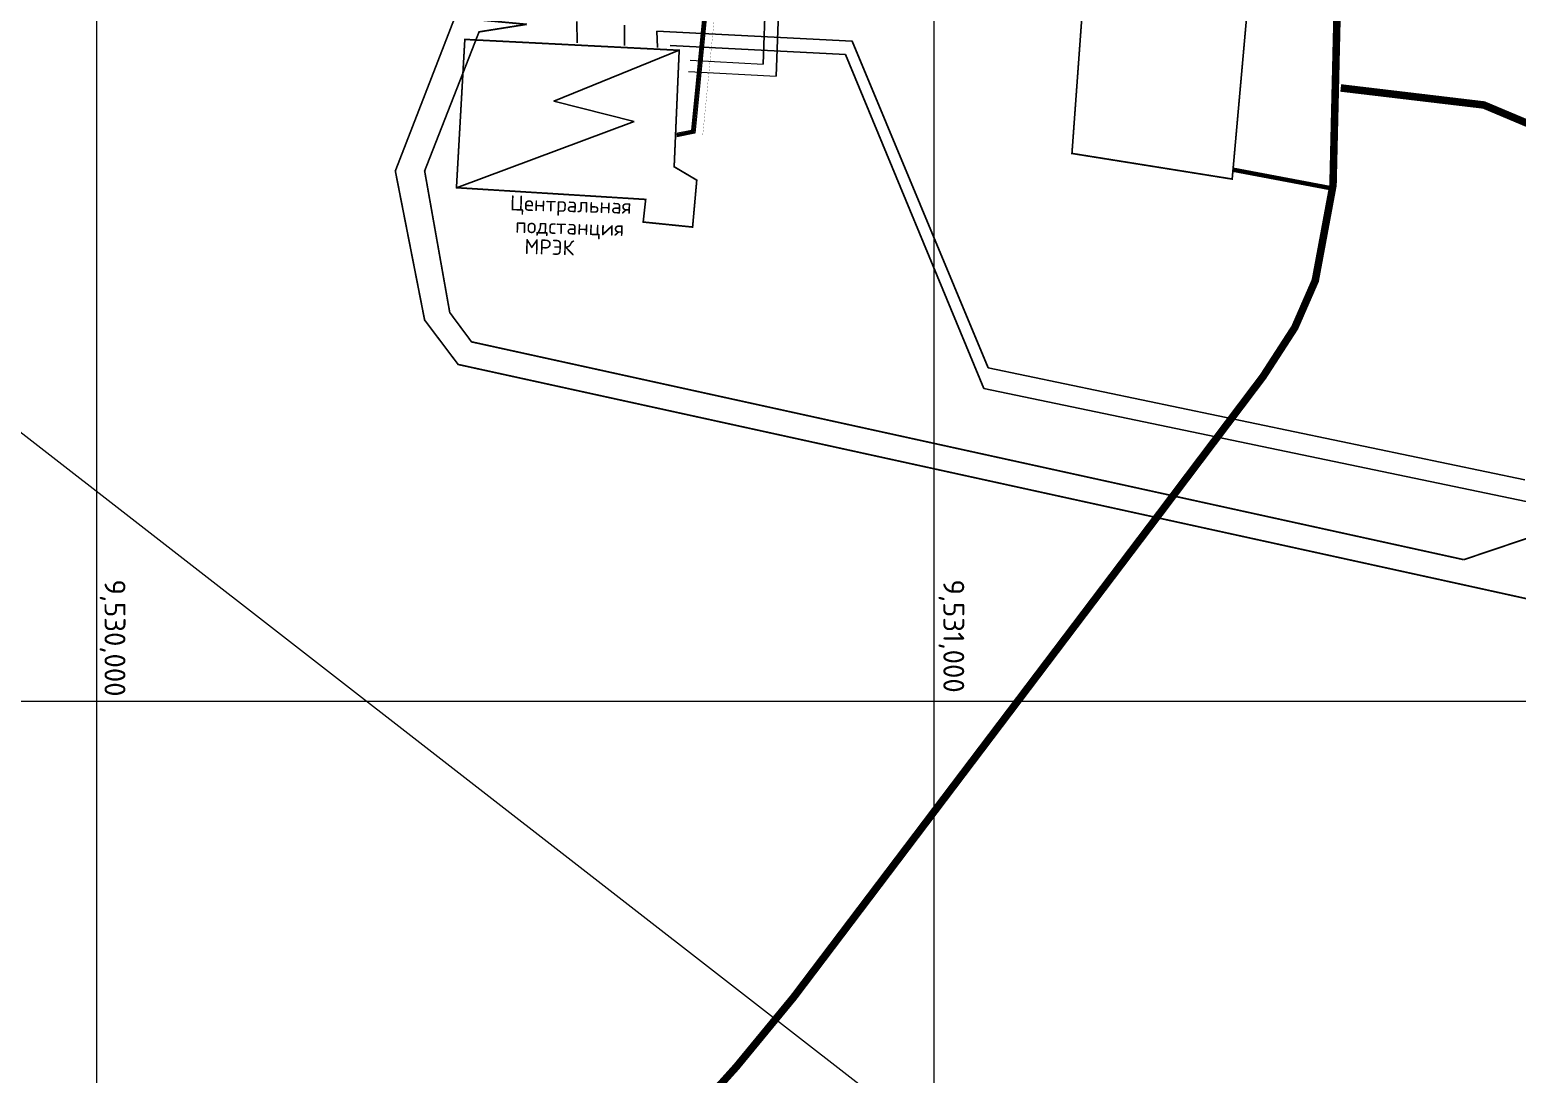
# Model space of a CAD drawing. Header units: millimetres. Extents: x 519 to 9564855, y -810 to 5021775.
# Drawn here: x 9529920 to 9531697, y 4993555 to 4994802 of the extents above; entities that cross this region are included whole.
import ezdxf

# ---------------------------------------------------------------- set-up
doc = ezdxf.new("R2010")
doc.units = ezdxf.units.MM
doc.header["$LTSCALE"] = 2
doc.header["$MEASUREMENT"] = 0
for name, color, linetype in [('COMPOUND', 3, 'Continuous'), ('GRID_PULKOVO', 7, 'Continuous'), ('PPLINE_WAT', 7, 'WTR_LINE'), ('ROAD_ASF', 9, 'Continuous'), ('ROAD_GROUND', 9, 'Continuous')]:
    doc.layers.add(name, color=color, linetype=linetype)
for name, color, linetype, lineweight in [('Electro N', 1, 'Continuous', 25), ('Электро', 1, 'Continuous', 30), ('Электроснаб', 1, 'Continuous', 18), ('Электроснабжене', 1, 'Continuous', 18)]:
    doc.layers.add(name, color=color, linetype=linetype, lineweight=lineweight)
doc.styles.add('92051501$0$STANDARD', font='simplex.shx')
doc.styles.add('Elect', font='isocpeur.ttf')
doc.styles.get("Standard").update_dxf_attribs({"font": 'isocpeur.ttf', "width": 0.5})
doc.linetypes.add('WTR_LINE', pattern='A,0.5,-0.2,["W",92051501$0$STANDARD,S=0.1,R=0,X=-0.1,Y=-0.05],-0.05', length=0.75)

msp = doc.modelspace()

# ---------------------------------------------------------------- linework, layer by layer
at = {"layer": 'COMPOUND', "lineweight": 0, "const_width": 2}
msp.add_lwpolyline([(9531069.75877, 4995183.0714), (9531468.08463, 4995168.88719), (9531464.81371, 4994889.557), (9531380.58373, 4994894.38929), (9531356.40378, 4994623.29719), (9531165.05523, 4994653.87612), (9531183.55327, 4994908.47889), (9531040.70622, 4994913.90725), (9531067.33619, 4995184.93137)], dxfattribs=at)
at = {"layer": 'Electro N', "linetype": 'Continuous', "ltscale": 0.25, "flags": 128}
for points in [[(9530810.28165, 4995158.87768), (9530796.1453, 4994760.59436)], [(9530826.88078, 4995157.5005), (9530811.78833, 4994746.10097)]]:
    msp.add_lwpolyline(points, dxfattribs=at)
at = {"layer": 'GRID_PULKOVO', "lineweight": 0}
for p, q in [((9530000, 5010000), (9530000, 4992000)), ((9531000, 5010000), (9531000, 4992000)), ((9519000, 4994000), (9533000, 4994000))]:
    msp.add_line(p, q, dxfattribs=at)
at = {"layer": 'PPLINE_WAT', "color": 5, "lineweight": 0, "ltscale": 20}
msp.add_lwpolyline([(9529188.66917, 4994881.52913), (9531307.88634, 4993234.57187)], dxfattribs=at)
at = {"layer": 'ROAD_ASF', "lineweight": 0}
for p, q in [((9531486.05, 4994732.06), (9531656.87, 4994711.73)), ((9531656.87, 4994711.73), (9531811.4, 4994646.72))]:
    msp.add_line(p, q, dxfattribs=at)
for points in [[(9532388.69187, 4997955.55213), (9531626.88229, 4996244.31022), (9531549.7596, 4996063.84356), (9531536.24992, 4996022.32843), (9531523.7975, 4995960.59094), (9531514.7978, 4995904.23349), (9531491.23558, 4995619.48997), (9531488.93664, 4995219.58967), (9531487.73686, 4995109.40983), (9531486.9367, 4994917.47179), (9531479.82397, 4994615.73152), (9531458.51016, 4994501.18241), (9531433.83969, 4994444.7054), (9531395.85622, 4994386.01285), (9531268.42539, 4994217.23957)], [(9531268.42995, 4994217.24562), (9530834.94589, 4993644.73458), (9530766.38121, 4993561.53474), (9530041.27284, 4992758.37651), (9530008.28613, 4992804.90514), (9528908.58224, 4994695.78378), (9528819.11855, 4994842.39651), (9528736.69858, 4994944.77601), (9528615.0826, 4995050.42121), (9528457.64292, 4995128.49621), (9528298.2867, 4995168.93136), (9526231.21481, 4995381.48735)], [(9531263.64645, 4994220.86751), (9530830.237, 4993648.455), (9530761.837, 4993565.455), (9530041.837, 4992767.955), (9530013.337, 4992808.155), (9528913.737, 4994698.855), (9528824.037, 4994845.855), (9528741.037, 4994948.955), (9528618.437, 4995055.455), (9528459.737, 4995134.155), (9528299.337, 4995174.855), (9526231.837, 4995387.455)], [(9531032.88465, 4995168.29135), (9530766.637, 4995184.655), (9530754.937, 4995126.655), (9530710.837, 4994681.455), (9530692.537, 4994677.655)], [(9531035.29324, 4995165.09413), (9530769.86495, 4995180.42832), (9530758.89772, 4995126.06088), (9530714.52781, 4994678.13607), (9530693.35025, 4994673.73855)], [(9531481.73531, 4995109.0489), (9531480.937, 4994917.555), (9531473.837, 4994616.355), (9531473.42761, 4994614.1548)], [(9531473.44275, 4994614.23617), (9531357.437, 4994636.355)], [(9531472.69357, 4994610.30696), (9531356.68782, 4994632.42579)], [(9531472.7121, 4994610.30934), (9531452.737, 4994502.955), (9531428.537, 4994447.555), (9531390.937, 4994389.455), (9531263.637, 4994220.855)]]:
    msp.add_lwpolyline(points, dxfattribs=at)
for points, const_width in [([(9531035.40859, 4995167.0908), (9530768.24763, 4995182.52509), (9530756.91736, 4995126.35794), (9530712.68241, 4994679.79554), (9530692.94363, 4994675.69677)], 3), ([(9531486.05, 4994732.06), (9531656.87, 4994711.73), (9531811.4, 4994646.72), (9531978.04, 4994572.89), (9532147.25, 4994496.52), (9532398.04, 4994385.25), (9532520.46, 4994322.33), (9532660.99, 4994249.6), (9532810.43, 4994174.68), (9532963.64, 4994095.92), (9533099.9, 4994026.53), (9533235.32, 4993957.32), (9533396.07, 4993875.25), (9533586.94, 4993777.54)], 9), ([(9531473.06816, 4994612.27156), (9531357.06241, 4994634.3904)], 4)]:
    msp.add_lwpolyline(points, dxfattribs=dict(at, const_width=const_width))
at = {"layer": 'ROAD_GROUND', "color": 8, "lineweight": 0, "const_width": 9}
for points in [[(9532385.95118, 4997956.77222), (9531624.12364, 4996245.48913), (9531546.9483, 4996064.89928), (9531533.34346, 4996023.09171), (9531520.84466, 4995961.12427), (9531511.8174, 4995904.59425), (9531488.23629, 4995619.62248), (9531485.93674, 4995219.61463), (9531484.73689, 4995109.42234), (9531483.93685, 4994917.5134), (9531476.83048, 4994616.04326), (9531455.62358, 4994502.06871), (9531431.18835, 4994446.1302), (9531393.39661, 4994387.73393), (9531266.03119, 4994219.04729)], [(9531266.0382, 4994219.05657), (9530832.59145, 4993646.59479), (9530764.10911, 4993563.49487), (9530041.55492, 4992763.16576), (9530010.81156, 4992806.53007), (9528911.14311, 4994697.34643), (9528821.57777, 4994844.12576), (9528738.86779, 4994946.86551), (9528616.7598, 4995052.93811), (9528458.68996, 4995131.32561), (9528298.81185, 4995171.89318), (9526231.52379, 4995384.4714)]]:
    msp.add_lwpolyline(points, dxfattribs=at)
at = {"layer": 'Электро'}
for p, q in [((9530573.81914, 4994811.1866), (9530574.10194, 4994785.92439)), ((9530630.64067, 4994806.82084), (9530630.54971, 4994782.70214)), ((9530670.08887, 4994780.44509), (9530669.37227, 4994799.87815)), ((9530669.37227, 4994799.87815), (9530902.73, 4994787.79)), ((9531064.94, 4994397.81), (9530902.73, 4994787.79)), ((9530546.18156, 4994716.35667), (9530696, 4994777)), ((9530642.29144, 4994692.08063), (9530546.18156, 4994716.35667)), ((9530430, 4994613), (9530642.29144, 4994692.08063)), ((9531064.94, 4994397.81), (9531705.86, 4994264.25)), ((9531059.83986, 4994373.33576), (9531707.33594, 4994238.40538))]:
    msp.add_line(p, q, dxfattribs=at)
at = {"layer": 'Электро', "linetype": 'ByBlock', "ltscale": 50}
for p, q in [((9530685.29204, 4994782.8534), (9530894.58985, 4994772.01157)), ((9530894.58985, 4994772.01157), (9531059.83986, 4994373.33576))]:
    msp.add_line(p, q, dxfattribs=at)
at = {"layer": 'Электроснаб', "color": 1, "lineweight": 0}
for p, q in [((9530573.81914, 4994811.1866), (9530574.10194, 4994785.92439)), ((9530630.64067, 4994806.82084), (9530630.54971, 4994782.70214)), ((9530670.08887, 4994780.44509), (9530669.37227, 4994799.87815)), ((9530669.37227, 4994799.87815), (9530902.73, 4994787.79)), ((9531064.94, 4994397.81), (9530902.73, 4994787.79)), ((9530546.18156, 4994716.35667), (9530696, 4994777)), ((9530642.29144, 4994692.08063), (9530546.18156, 4994716.35667)), ((9530430, 4994613), (9530642.29144, 4994692.08063)), ((9531064.94, 4994397.81), (9531705.86, 4994264.25))]:
    msp.add_line(p, q, dxfattribs=at)
at = {"layer": 'Электроснабжене', "color": 1, "lineweight": 0}
for p, q in [((9530573.81914, 4994811.1866), (9530574.10194, 4994785.92439)), ((9530630.64067, 4994806.82084), (9530630.54971, 4994782.70214)), ((9530670.08887, 4994780.44509), (9530669.37227, 4994799.87815)), ((9530669.37227, 4994799.87815), (9530902.73, 4994787.79)), ((9531064.94, 4994397.81), (9530902.73, 4994787.79)), ((9530546.18156, 4994716.35667), (9530696, 4994777)), ((9530642.29144, 4994692.08063), (9530546.18156, 4994716.35667)), ((9530430, 4994613), (9530642.29144, 4994692.08063)), ((9531064.94, 4994397.81), (9531705.86, 4994264.25))]:
    msp.add_line(p, q, dxfattribs=at)
at = {"layer": 'Электроснабжене', "linetype": 'ByBlock', "lineweight": 0, "ltscale": 50}
for p, q in [((9530709.19376, 4994765.09853), (9530796.1453, 4994760.59436)), ((9530707.13942, 4994751.52188), (9530811.78833, 4994746.10097))]:
    msp.add_line(p, q, dxfattribs=at)
at = {"layer": 'Электроснабжене', "lineweight": 25, "const_width": 2}
for points in [[(9531633, 4994169), (9531820, 4994232), (9536363, 4995739)], [(9531628, 4994140), (9531769, 4994109), (9536475, 4995664)], [(9531628, 4994140), (9530432, 4994402), (9530392, 4994455), (9530357, 4994633), (9530428, 4994816), (9530514, 4994808)], [(9531633, 4994169), (9530448, 4994429), (9530422, 4994464), (9530392, 4994633), (9530457, 4994799), (9530514, 4994808)], [(9530696, 4994777), (9530440, 4994790), (9530430, 4994613), (9530656, 4994599), (9530653, 4994572), (9530712, 4994566), (9530717, 4994622), (9530690, 4994638), (9530696, 4994777)]]:
    msp.add_lwpolyline(points, dxfattribs=at)
at = {"layer": 'Электроснабжене', "linetype": 'ByBlock', "lineweight": 0, "ltscale": 50, "const_width": 0.2, "elevation": 0}
msp.add_lwpolyline([(9530724.05188, 4994675.07886), (9530738.94611, 4994825.43968), (9530546.00565, 4995010.82213), (9530541.96303, 4995643.47352), (9530821.59472, 4995582.28169)], dxfattribs=at)

# ---------------------------------------------------------------- texts
at = {"layer": 'GRID_PULKOVO', "lineweight": 0, "style": 'Elect'}
for s, p in [('9,530,000', (9530009.69786, 4994145.40313)), ('9,531,000', (9531011.41234, 4994145.40313))]:
    msp.add_text(s, height=25, rotation=270, dxfattribs=at).set_placement(p)
at = {"layer": 'Электро'}
for s, p in [('Центральная', (9530493.70809, 4994586.02379)), ('подстанция', (9530499.89445, 4994559.15167)), ('МРЭК', (9530510.94966, 4994533.8978))]:
    msp.add_text(s, height=18, rotation=358.29461399, dxfattribs=at).set_placement(p)

doc.saveas('drawing.dxf')
